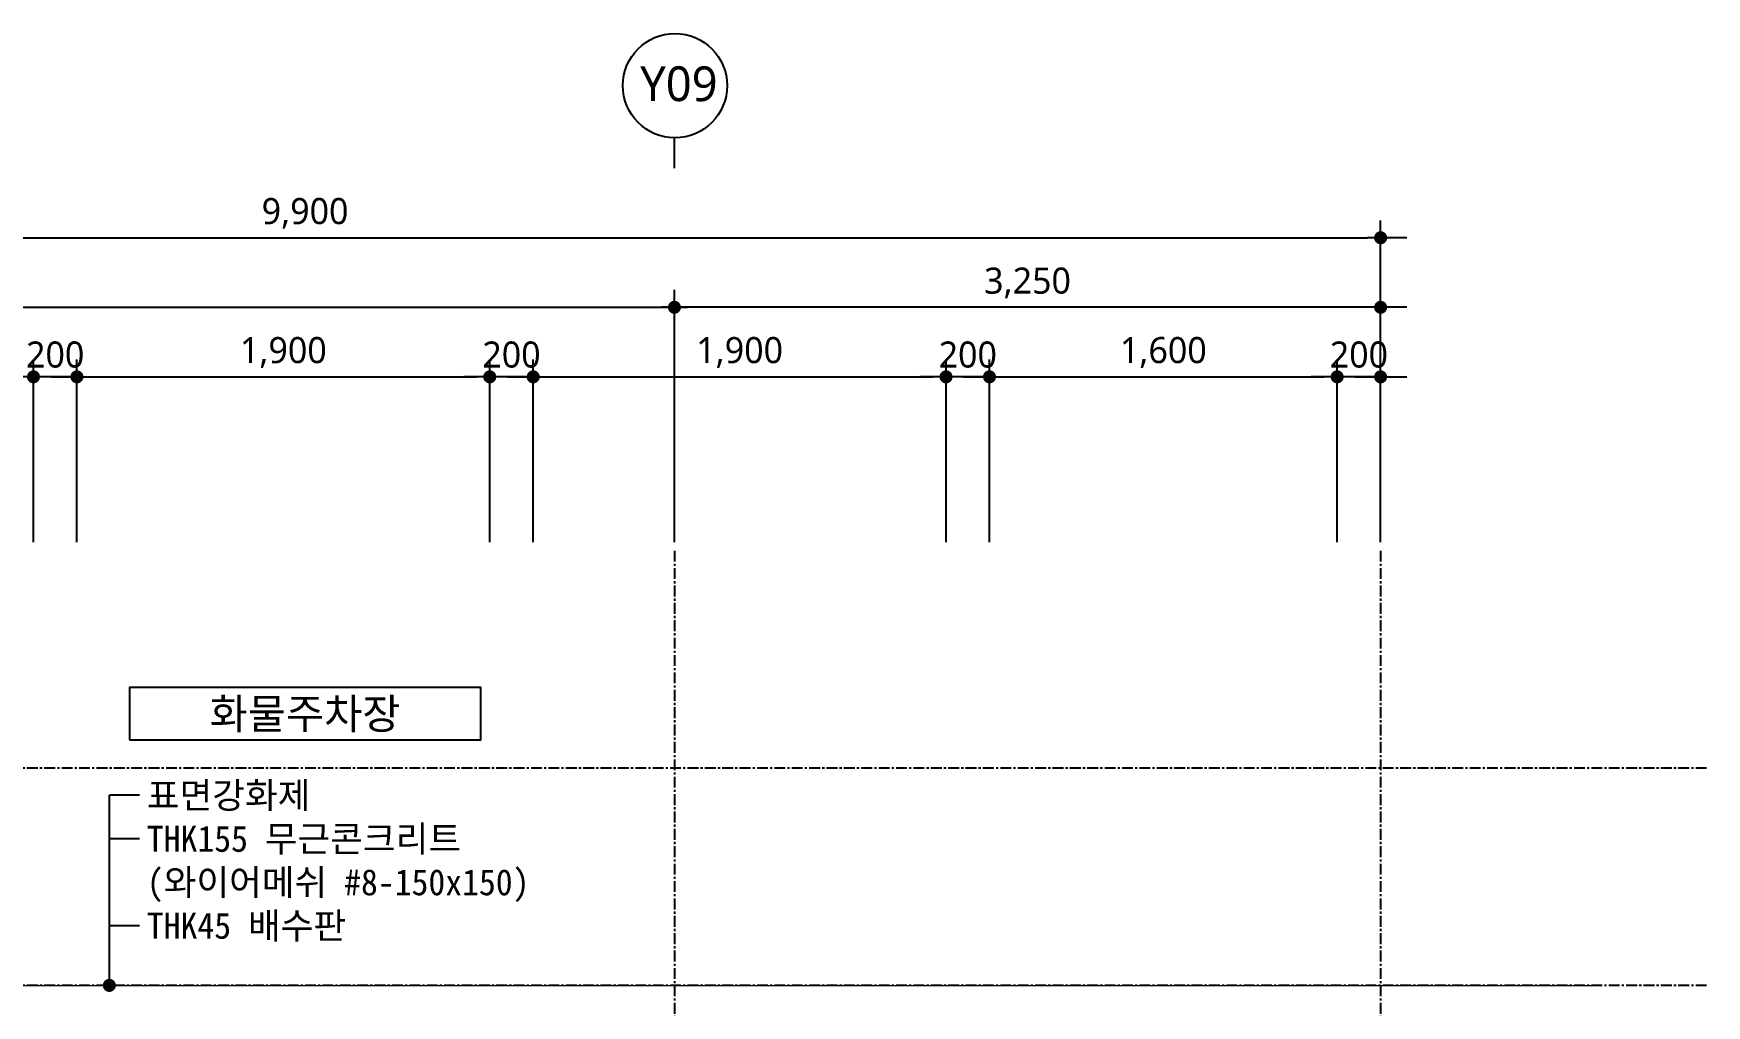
# Model space of a CAD drawing. Header units: millimetres. Extents: x 169673 to 334584, y 156879 to 224061.
# Drawn here: x 248933 to 256633, y 217023 to 221495 of the extents above; entities that cross this region are included whole.
import ezdxf
from ezdxf.enums import TextEntityAlignment as Align

# ---------------------------------------------------------------- set-up
doc = ezdxf.new("R2010")
doc.units = ezdxf.units.MM
doc.header["$LTSCALE"] = 40
doc.header["$MEASUREMENT"] = 0
doc.linetypes.add('CENTER', pattern=[2, 1.25, -0.25, 0.25, -0.25])
doc.layers.get('0').update_dxf_attribs({"linetype": 'CONTINUOUS'})
for name, color, linetype, lineweight in [('A-AXIS-BUBL', 7, 'CONTINUOUS', 25), ('A-MKXS-TEXT1', 3, 'CONTINUOUS', 25), ('A-MKXX-NAME', 3, 'CONTINUOUS', 25), ('A-MKXX-SYMB', 7, 'CONTINUOUS', 25), ('A-XXXX-FIN2', 6, 'CONTINUOUS', 20)]:
    doc.layers.add(name, color=color, linetype=linetype, lineweight=lineweight)
for name, color, linetype in [('A-DIMS', 7, 'CONTINUOUS'), ('A-MKXS-LEAD', 7, 'CONTINUOUS'), ('A-XXXX-TXT2', 3, 'CONTINUOUS'), ('AA-AXIS-LINE-1', 1, 'CENTER')]:
    doc.layers.add(name, color=color, linetype=linetype)
doc.styles.add('HY울릉도L', font='')
doc.styles.add('돋움체', font='')
doc.styles.add('맑은고딕', font='malgun.ttf')
doc.styles.get('HY울릉도L').set_extended_font_data('HYwulM')
doc.styles.get('돋움체').set_extended_font_data('DotumChe')
doc.dimstyles.new('CDIM', dxfattribs={"dimtxt": 3, "dimasz": 1.5, "dimexe": 2, "dimexo": 1, "dimgap": 1, "dimtad": 1, "dimdec": 0, "dimrnd": 0.5, "dimzin": 0, "dimdsep": 32, "dimlunit": 6, "dimtxsty": 'HY울릉도L', "dimblk1": '_CIDOT', "dimblk2": '_CIDOT', "dimsah": 1, "dimcen": 5.5, "dimclrd": 2, "dimclre": 2, "dimclrt": 7, "dimadec": 0, "dimazin": 0, "dimtfac": 1, "dimtdec": 0, "dimtix": 1, "dimtmove": 2, "dimatfit": 1, "dimldrblk": '_CIDOT', "dimfxl": 1, "dimtolj": 1, "dimtzin": 0, "dimlwd": -1, "dimarcsym": 0})

# ---------------------------------------------------------------- blocks, each defined once
blk = doc.blocks.new('_CIDOT')
at = {"color": 0, "linetype": 'ByBlock'}
blk.add_line((2, 0), (-1, 0), dxfattribs=at)
at = {"color": 0, "linetype": 'ByBlock', "const_width": 0.5}
blk.add_lwpolyline([(-0.25, 0, 1), (0.25, 0, 1)], format="xyb", close=True, dxfattribs=at)
blk = doc.blocks.new('*D144')
at = {"layer": 'A-DIMS', "lineweight": -2, "transparency": 16777216}
for p, q in [((245233.1, 219155.2), (245233.1, 220635.2)), ((255133.1, 219155.2), (255133.1, 220635.2))]:
    blk.add_line(p, q, dxfattribs=at)
at = {"layer": 'A-DIMS', "transparency": 16777216}
blk.add_line((245293.1, 220555.2), (255073.1, 220555.2), dxfattribs=at)
at = {"layer": 'A-DIMS', "transparency": 16777216, "xscale": 60, "yscale": 60, "zscale": 60, "rotation": 180}
blk.add_blockref('_CIDOT', (245233.1, 220555.2), dxfattribs=at)
at = {"layer": 'A-DIMS', "transparency": 16777216, "xscale": 60, "yscale": 60, "zscale": 60}
blk.add_blockref('_CIDOT', (255133.1, 220555.2), dxfattribs=at)
at = {"layer": 'A-DIMS', "color": 3, "transparency": 16777216, "insert": (250183.1, 220667.2), "char_height": 120, "attachment_point": 5, "style": '맑은고딕'}
blk.add_mtext('\\A1;9,900', dxfattribs=at)
blk = doc.blocks.new('*D145')
at = {"layer": 'A-DIMS', "lineweight": -2, "transparency": 16777216}
for p, q in [((245233.1, 219155.2), (245233.1, 220315.2)), ((251883.1, 219155.2), (251883.1, 220315.2))]:
    blk.add_line(p, q, dxfattribs=at)
at = {"layer": 'A-DIMS', "transparency": 16777216}
blk.add_line((245293.1, 220235.2), (251823.1, 220235.2), dxfattribs=at)
at = {"layer": 'A-DIMS', "transparency": 16777216, "xscale": 60, "yscale": 60, "zscale": 60, "rotation": 180}
blk.add_blockref('_CIDOT', (245233.1, 220235.2), dxfattribs=at)
at = {"layer": 'A-DIMS', "transparency": 16777216, "xscale": 60, "yscale": 60, "zscale": 60}
blk.add_blockref('_CIDOT', (251883.1, 220235.2), dxfattribs=at)
at = {"layer": 'A-DIMS', "color": 3, "transparency": 16777216, "insert": (248558.1, 220347.2), "char_height": 120, "attachment_point": 5, "style": '맑은고딕'}
blk.add_mtext('\\A1;6,650', dxfattribs=at)
blk = doc.blocks.new('*D143')
at = {"layer": 'A-DIMS', "lineweight": -2, "transparency": 16777216}
for p, q in [((251883.1, 219155.2), (251883.1, 220315.2)), ((255133.1, 219155.2), (255133.1, 220315.2))]:
    blk.add_line(p, q, dxfattribs=at)
at = {"layer": 'A-DIMS', "transparency": 16777216}
blk.add_line((255073.1, 220235.2), (251943.1, 220235.2), dxfattribs=at)
at = {"layer": 'A-DIMS', "transparency": 16777216, "xscale": 60, "yscale": 60, "zscale": 60, "rotation": 180}
blk.add_blockref('_CIDOT', (251883.1, 220235.2), dxfattribs=at)
at = {"layer": 'A-DIMS', "transparency": 16777216, "xscale": 60, "yscale": 60, "zscale": 60}
blk.add_blockref('_CIDOT', (255133.1, 220235.2), dxfattribs=at)
at = {"layer": 'A-DIMS', "color": 3, "transparency": 16777216, "insert": (253508.1, 220347.2), "char_height": 120, "attachment_point": 5, "style": '맑은고딕'}
blk.add_mtext('\\A1;3,250', dxfattribs=at)
blk = doc.blocks.new('*D146')
at = {"layer": 'A-DIMS', "lineweight": -2, "transparency": 16777216}
for p, q in [((245433.1, 219155.2), (245433.1, 219995.2)), ((248933.1, 219155.2), (248933.1, 219995.2))]:
    blk.add_line(p, q, dxfattribs=at)
at = {"layer": 'A-DIMS', "transparency": 16777216}
blk.add_line((245493.1, 219915.2), (248873.1, 219915.2), dxfattribs=at)
at = {"layer": 'A-DIMS', "transparency": 16777216, "xscale": 60, "yscale": 60, "zscale": 60, "rotation": 180}
blk.add_blockref('_CIDOT', (245433.1, 219915.2), dxfattribs=at)
at = {"layer": 'A-DIMS', "transparency": 16777216, "xscale": 60, "yscale": 60, "zscale": 60}
blk.add_blockref('_CIDOT', (248933.1, 219915.2), dxfattribs=at)
at = {"layer": 'A-DIMS', "color": 3, "transparency": 16777216, "insert": (247183.1, 220027.2), "char_height": 120, "attachment_point": 5, "style": '맑은고딕'}
blk.add_mtext('\\A1;3,500', dxfattribs=at)
blk = doc.blocks.new('*D148')
at = {"layer": 'A-DIMS', "lineweight": -2, "transparency": 16777216}
for p, q in [((249133.1, 219155.2), (249133.1, 219995.2)), ((251033.1, 219155.2), (251033.1, 219995.2))]:
    blk.add_line(p, q, dxfattribs=at)
at = {"layer": 'A-DIMS', "transparency": 16777216}
blk.add_line((249193.1, 219915.2), (250973.1, 219915.2), dxfattribs=at)
at = {"layer": 'A-DIMS', "transparency": 16777216, "xscale": 60, "yscale": 60, "zscale": 60, "rotation": 180}
blk.add_blockref('_CIDOT', (249133.1, 219915.2), dxfattribs=at)
at = {"layer": 'A-DIMS', "transparency": 16777216, "xscale": 60, "yscale": 60, "zscale": 60}
blk.add_blockref('_CIDOT', (251033.1, 219915.2), dxfattribs=at)
at = {"layer": 'A-DIMS', "color": 3, "transparency": 16777216, "insert": (250083.1, 220027.5), "char_height": 120, "attachment_point": 5, "style": '맑은고딕'}
blk.add_mtext('\\A1;1,900', dxfattribs=at)
blk = doc.blocks.new('*D149')
at = {"layer": 'A-DIMS', "lineweight": -2, "transparency": 16777216}
for p, q in [((248933.1, 219155.2), (248933.1, 219995.2)), ((249133.1, 219155.2), (249133.1, 219995.2))]:
    blk.add_line(p, q, dxfattribs=at)
at = {"layer": 'A-DIMS', "transparency": 16777216}
for p, q in [((248873.1, 219915.2), (248813.1, 219915.2)), ((249133.1, 219915.2), (248933.1, 219915.2)), ((249193.1, 219915.2), (249253.1, 219915.2))]:
    blk.add_line(p, q, dxfattribs=at)
at = {"layer": 'A-DIMS', "transparency": 16777216, "xscale": 60, "yscale": 60, "zscale": 60}
blk.add_blockref('_CIDOT', (248933.1, 219915.2), dxfattribs=at)
at = {"layer": 'A-DIMS', "transparency": 16777216, "xscale": 60, "yscale": 60, "zscale": 60, "rotation": 180}
blk.add_blockref('_CIDOT', (249133.1, 219915.2), dxfattribs=at)
at = {"layer": 'A-DIMS', "color": 3, "transparency": 16777216, "insert": (249033.1, 220017.1), "char_height": 120, "attachment_point": 5, "style": '맑은고딕'}
blk.add_mtext('\\A1;200', dxfattribs=at)
blk = doc.blocks.new('*D150')
at = {"layer": 'A-DIMS', "lineweight": -2, "transparency": 16777216}
for p, q in [((251233.1, 219155.2), (251233.1, 219995.2)), ((253133.1, 219155.2), (253133.1, 219995.2))]:
    blk.add_line(p, q, dxfattribs=at)
at = {"layer": 'A-DIMS', "transparency": 16777216}
blk.add_line((251293.1, 219915.2), (253073.1, 219915.2), dxfattribs=at)
at = {"layer": 'A-DIMS', "transparency": 16777216, "xscale": 60, "yscale": 60, "zscale": 60, "rotation": 180}
blk.add_blockref('_CIDOT', (251233.1, 219915.2), dxfattribs=at)
at = {"layer": 'A-DIMS', "transparency": 16777216, "xscale": 60, "yscale": 60, "zscale": 60}
blk.add_blockref('_CIDOT', (253133.1, 219915.2), dxfattribs=at)
at = {"layer": 'A-DIMS', "color": 3, "transparency": 16777216, "insert": (252183.1, 220027.5), "char_height": 120, "attachment_point": 5, "style": '맑은고딕'}
blk.add_mtext('\\A1;1,900', dxfattribs=at)
blk = doc.blocks.new('*D151')
at = {"layer": 'A-DIMS', "lineweight": -2, "transparency": 16777216}
for p, q in [((251033.1, 219155.2), (251033.1, 219995.2)), ((251233.1, 219155.2), (251233.1, 219995.2))]:
    blk.add_line(p, q, dxfattribs=at)
at = {"layer": 'A-DIMS', "transparency": 16777216}
for p, q in [((250973.1, 219915.2), (250913.1, 219915.2)), ((251233.1, 219915.2), (251033.1, 219915.2)), ((251293.1, 219915.2), (251353.1, 219915.2))]:
    blk.add_line(p, q, dxfattribs=at)
at = {"layer": 'A-DIMS', "transparency": 16777216, "xscale": 60, "yscale": 60, "zscale": 60}
blk.add_blockref('_CIDOT', (251033.1, 219915.2), dxfattribs=at)
at = {"layer": 'A-DIMS', "transparency": 16777216, "xscale": 60, "yscale": 60, "zscale": 60, "rotation": 180}
blk.add_blockref('_CIDOT', (251233.1, 219915.2), dxfattribs=at)
at = {"layer": 'A-DIMS', "color": 3, "transparency": 16777216, "insert": (251133.1, 220017.1), "char_height": 120, "attachment_point": 5, "style": '맑은고딕'}
blk.add_mtext('\\A1;200', dxfattribs=at)
blk = doc.blocks.new('*D152')
at = {"layer": 'A-DIMS', "lineweight": -2, "transparency": 16777216}
for p, q in [((253333.1, 219155.2), (253333.1, 219995.2)), ((254933.1, 219155.2), (254933.1, 219995.2))]:
    blk.add_line(p, q, dxfattribs=at)
at = {"layer": 'A-DIMS', "transparency": 16777216}
blk.add_line((253393.1, 219915.2), (254873.1, 219915.2), dxfattribs=at)
at = {"layer": 'A-DIMS', "transparency": 16777216, "xscale": 60, "yscale": 60, "zscale": 60, "rotation": 180}
blk.add_blockref('_CIDOT', (253333.1, 219915.2), dxfattribs=at)
at = {"layer": 'A-DIMS', "transparency": 16777216, "xscale": 60, "yscale": 60, "zscale": 60}
blk.add_blockref('_CIDOT', (254933.1, 219915.2), dxfattribs=at)
at = {"layer": 'A-DIMS', "color": 3, "transparency": 16777216, "insert": (254133.1, 220027.5), "char_height": 120, "attachment_point": 5, "style": '맑은고딕'}
blk.add_mtext('\\A1;1,600', dxfattribs=at)
blk = doc.blocks.new('*D153')
at = {"layer": 'A-DIMS', "lineweight": -2, "transparency": 16777216}
for p, q in [((253133.1, 219155.2), (253133.1, 219995.2)), ((253333.1, 219155.2), (253333.1, 219995.2))]:
    blk.add_line(p, q, dxfattribs=at)
at = {"layer": 'A-DIMS', "transparency": 16777216}
for p, q in [((253073.1, 219915.2), (253013.1, 219915.2)), ((253333.1, 219915.2), (253133.1, 219915.2)), ((253393.1, 219915.2), (253453.1, 219915.2))]:
    blk.add_line(p, q, dxfattribs=at)
at = {"layer": 'A-DIMS', "transparency": 16777216, "xscale": 60, "yscale": 60, "zscale": 60}
blk.add_blockref('_CIDOT', (253133.1, 219915.2), dxfattribs=at)
at = {"layer": 'A-DIMS', "transparency": 16777216, "xscale": 60, "yscale": 60, "zscale": 60, "rotation": 180}
blk.add_blockref('_CIDOT', (253333.1, 219915.2), dxfattribs=at)
at = {"layer": 'A-DIMS', "color": 3, "transparency": 16777216, "insert": (253233.1, 220017.1), "char_height": 120, "attachment_point": 5, "style": '맑은고딕'}
blk.add_mtext('\\A1;200', dxfattribs=at)
blk = doc.blocks.new('*D154')
at = {"layer": 'A-DIMS', "lineweight": -2, "transparency": 16777216}
for p, q in [((254933.1, 219155.2), (254933.1, 219995.2)), ((255133.1, 219155.2), (255133.1, 219995.2))]:
    blk.add_line(p, q, dxfattribs=at)
at = {"layer": 'A-DIMS', "transparency": 16777216}
for p, q in [((254873.1, 219915.2), (254813.1, 219915.2)), ((255133.1, 219915.2), (254933.1, 219915.2)), ((255193.1, 219915.2), (255253.1, 219915.2))]:
    blk.add_line(p, q, dxfattribs=at)
at = {"layer": 'A-DIMS', "transparency": 16777216, "xscale": 60, "yscale": 60, "zscale": 60}
blk.add_blockref('_CIDOT', (254933.1, 219915.2), dxfattribs=at)
at = {"layer": 'A-DIMS', "transparency": 16777216, "xscale": 60, "yscale": 60, "zscale": 60, "rotation": 180}
blk.add_blockref('_CIDOT', (255133.1, 219915.2), dxfattribs=at)
at = {"layer": 'A-DIMS', "color": 3, "transparency": 16777216, "insert": (255033.1, 220017.1), "char_height": 120, "attachment_point": 5, "style": '맑은고딕'}
blk.add_mtext('\\A1;200', dxfattribs=at)

msp = doc.modelspace()

# ---------------------------------------------------------------- linework, layer by layer
at = {"layer": 'A-AXIS-BUBL', "ltscale": 0.2}
msp.add_line((251883.1, 220875.2), (251883.1, 221015.2), dxfattribs=at)
msp.add_circle((251885.4, 221255.2), 240, dxfattribs=at)
at = {"layer": 'A-MKXS-LEAD'}
for p, q in [((249282.3, 217115.2), (249282.3, 217990)), ((249421.6, 217990), (249282.3, 217990)), ((249421.6, 217790), (249282.3, 217790)), ((249421.6, 217390), (249282.3, 217390))]:
    msp.add_line(p, q, dxfattribs=at)
at = {"layer": 'A-MKXS-LEAD', "const_width": 30}
msp.add_lwpolyline([(249297.3, 217115.2, -1), (249267.3, 217115.2, -1)], format="xyb", close=True, dxfattribs=at)
at = {"layer": 'A-MKXX-SYMB'}
msp.add_lwpolyline([(249374.6, 218245.2), (250991.6, 218245.2), (250991.6, 218485.2), (249374.6, 218485.2)], close=True, dxfattribs=at)
at = {"layer": 'A-XXXX-FIN2'}
msp.add_lwpolyline([(244233.1, 217115.2), (256133.1, 217115.2)], dxfattribs=at)
at = {"layer": 'AA-AXIS-LINE-1'}
for p, q in [((251883.1, 219115.2), (251883.1, 207065.2)), ((255133.1, 219115.2), (255133.1, 207065.2)), ((256633.1, 218115.2), (243733.1, 218115.2)), ((256633.1, 217115.2), (243733.1, 217115.2))]:
    msp.add_line(p, q, dxfattribs=at)

# ---------------------------------------------------------------- texts
at = {"layer": 'A-MKXS-TEXT1', "style": '돋움체'}
for s, p in [('표면강화제', (249454.9, 217990)), ('THK155 무근콘크리트', (249454.9, 217790)), ('(와이어메쉬 #8-150x150)', (249454.9, 217590)), ('THK45 배수판', (249454.9, 217390))]:
    msp.add_text(s, height=120, dxfattribs=at).set_placement(p, align=Align.MIDDLE_LEFT)
at = {"layer": 'A-MKXX-NAME', "style": '맑은고딕'}
msp.add_text('화물주차장', height=140, dxfattribs=at).set_placement((250183.1, 218365.2), align=Align.MIDDLE_CENTER)
at = {"layer": 'A-XXXX-TXT2', "ltscale": 0.2, "style": '맑은고딕'}
msp.add_text('Y09', height=160, dxfattribs=at).set_placement((251903.5, 221264), align=Align.MIDDLE)

# ---------------------------------------------------------------- dimensions: what is measured, and where the dimension line sits
at = {"layer": 'A-DIMS'}
for base, p1, p2, picture, middle in [((255133.1, 220555.2), (245233.1, 219115.2), (255133.1, 219115.2), '*D144', (250183.1, 220667.2)), ((251883.1, 220235.2), (245233.1, 219115.2), (251883.1, 219115.2), '*D145', (248558.1, 220347.2)), ((248933.1, 219915.2), (245433.1, 219115.2), (248933.1, 219115.2), '*D146', (247183.1, 220027.2)), ((251033.1, 219915.2), (249133.1, 219115.2), (251033.1, 219115.2), '*D148', (250083.1, 220027.5)), ((253133.1, 219915.2), (251233.1, 219115.2), (253133.1, 219115.2), '*D150', (252183.1, 220027.5)), ((254933.1, 219915.2), (253333.1, 219115.2), (254933.1, 219115.2), '*D152', (254133.1, 220027.5))]:
    dim = msp.add_linear_dim(base=base, p1=p1, p2=p2, dimstyle='CDIM', override={"dimscale": 40, "dimtxsty": '맑은고딕', "dimclrd": 256, "dimclre": 256, "dimclrt": 3}, dxfattribs=at)
    dim.commit()
    dim.dimension.update_dxf_attribs({"geometry": picture, "text_midpoint": middle})
for base, p1, p2, picture, middle in [((251883.1, 220235.2), (255133.1, 219115.2), (251883.1, 219115.2), '*D143', (253508.1, 220347.2)), ((248933.1, 219915.2), (249133.1, 219115.2), (248933.1, 219115.2), '*D149', (249033.1, 220017.1)), ((251033.1, 219915.2), (251233.1, 219115.2), (251033.1, 219115.2), '*D151', (251133.1, 220017.1)), ((253133.1, 219915.2), (253333.1, 219115.2), (253133.1, 219115.2), '*D153', (253233.1, 220017.1)), ((254933.1, 219915.2), (255133.1, 219115.2), (254933.1, 219115.2), '*D154', (255033.1, 220017.1))]:
    dim = msp.add_linear_dim(base=base, p1=p1, p2=p2, angle=180, dimstyle='CDIM', override={"dimscale": 40, "dimtxsty": '맑은고딕', "dimclrd": 256, "dimclre": 256, "dimclrt": 3}, dxfattribs=at)
    dim.commit()
    dim.dimension.update_dxf_attribs({"geometry": picture, "text_midpoint": middle})

doc.saveas('drawing.dxf')
